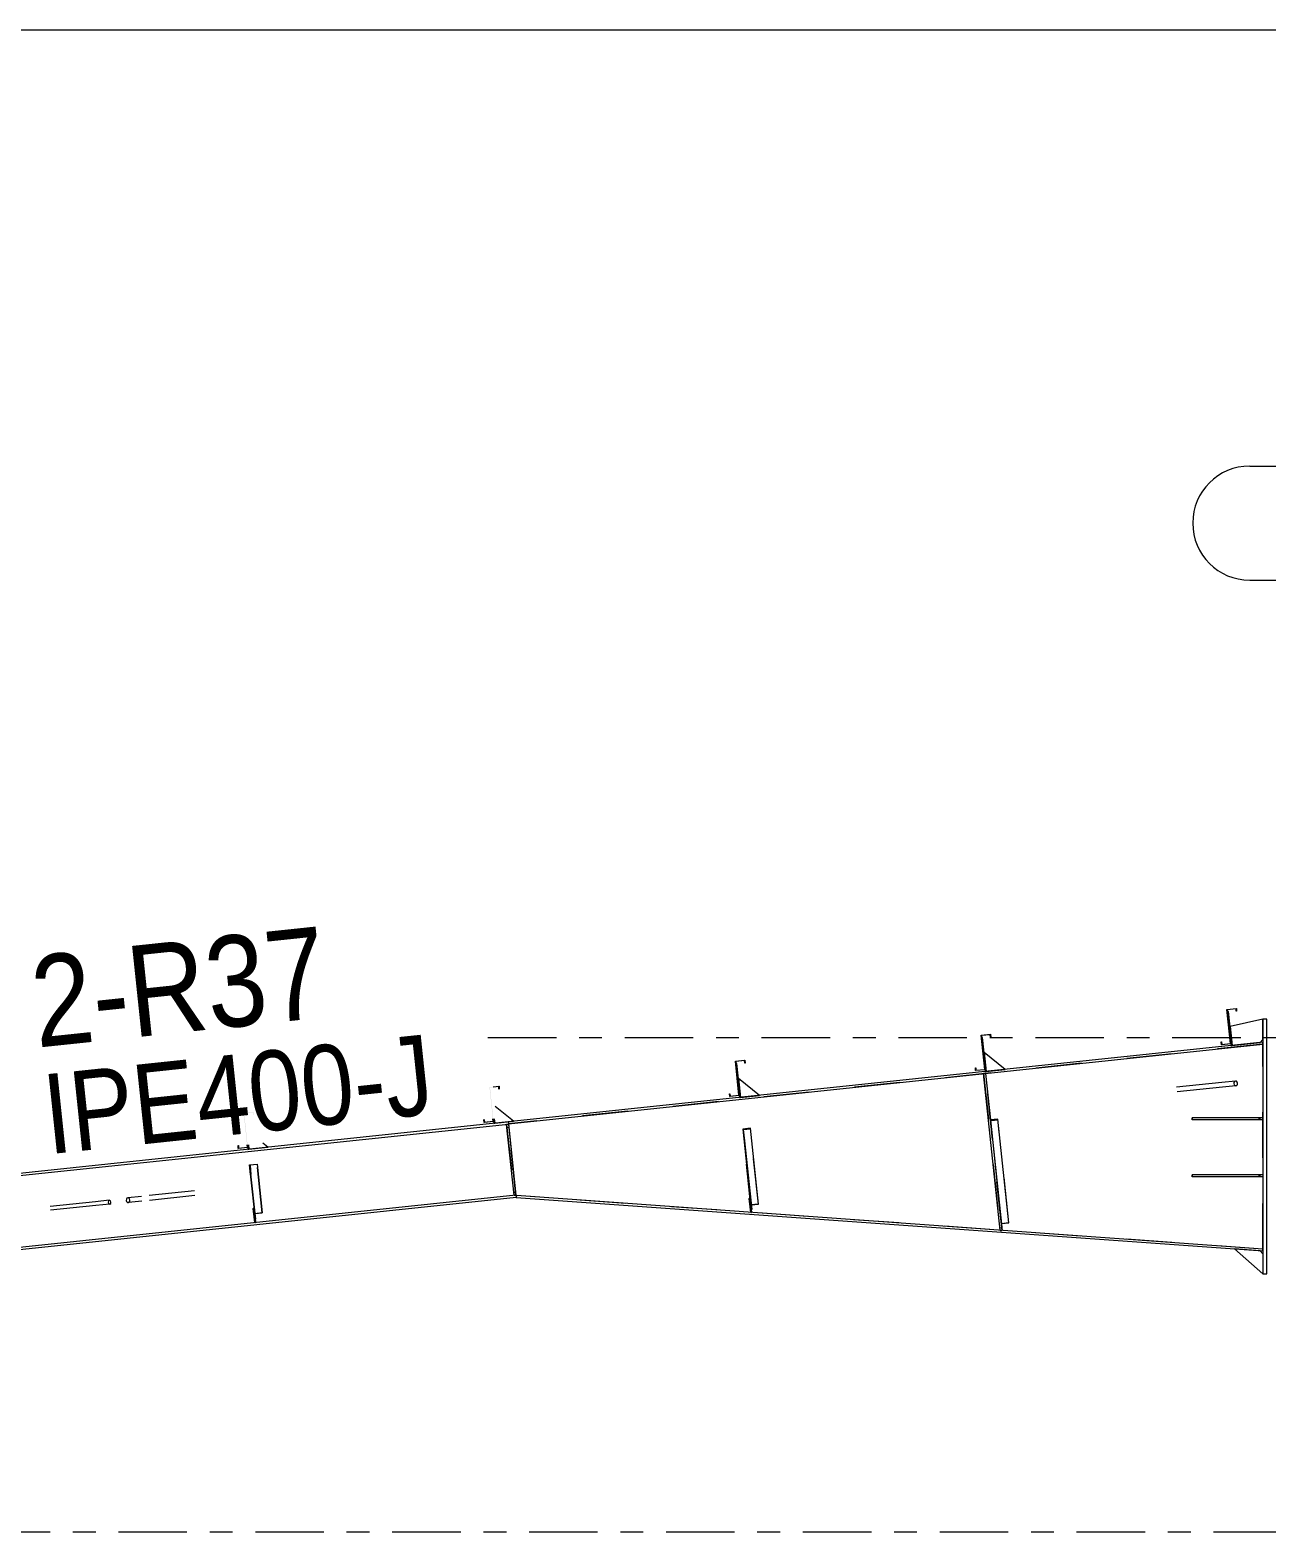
# Model space of a CAD drawing. Header units: millimetres. Extents: x -94 to 729, y -75 to 499.
# Drawn here: x 121.6 to 175.8, y 433.5 to 499.3 of the extents above; entities that cross this region are included whole.
import ezdxf

# ---------------------------------------------------------------- set-up
doc = ezdxf.new("R2010")
doc.units = ezdxf.units.MM
for name, pattern in [('XKITLINE00', [0]), ('XKITLINE02', [4, 2, -2]), ('XKITLINE03', [6, 3, -1, 1, -1])]:
    doc.linetypes.add(name, pattern=pattern)
for name, color, linetype, lineweight in [('DrawingSheet', 5, 'Continuous', 0), ('Part', 2, 'Continuous', 0), ('PartMark', 7, 'Continuous', 0), ('S-grid', 1, 'Continuous', 0)]:
    doc.layers.add(name, color=color, linetype=linetype, lineweight=lineweight)
doc.styles.add('ARIAL', font='ARIAL.TTF')

# ---------------------------------------------------------------- blocks, each defined once
blk = doc.blocks.new('*A433')
at = {"layer": 'Part'}
blk.add_hatch(color=3, dxfattribs=at).paths.add_polyline_path([(163.721, 451.529), (164.053, 451.564), (164.056, 451.532), (163.741, 451.498), (163.806, 450.886), (163.789, 450.884)], flags=17)
blk = doc.blocks.new('*A434')
at = {"layer": 'Part'}
blk.add_hatch(color=3, dxfattribs=at).paths.add_polyline_path([(152.87, 451.125), (153.202, 451.16), (153.205, 451.134), (152.89, 451.101), (152.942, 450.606), (152.925, 450.604)], flags=17)
blk = doc.blocks.new('*A442')
at = {"layer": 'Part'}
blk.add_hatch(color=3, dxfattribs=at).paths.add_polyline_path([(130.994, 451.828), (131.409, 451.872), (131.422, 451.747), (131.407, 451.746), (131.395, 451.855), (131.011, 451.815), (131.168, 450.321), (130.754, 450.278), (130.741, 450.402), (130.756, 450.403), (130.767, 450.294), (131.152, 450.335)], flags=17)
blk = doc.blocks.new('*A443')
at = {"layer": 'Part'}
blk.add_hatch(color=3, dxfattribs=at).paths.add_polyline_path([(130.994, 451.828), (131.409, 451.872), (131.422, 451.747), (131.407, 451.746), (131.395, 451.855), (131.011, 451.815), (131.168, 450.321), (130.754, 450.278), (130.741, 450.402), (130.756, 450.403), (130.767, 450.294), (131.152, 450.335)], flags=17)
blk = doc.blocks.new('*A444')
at = {"layer": 'Part'}
blk.add_hatch(color=3, dxfattribs=at).paths.add_polyline_path([(141.768, 452.964), (142.182, 453.008), (142.195, 452.884), (142.181, 452.882), (142.169, 452.992), (141.784, 452.951), (141.942, 451.458), (141.528, 451.414), (141.514, 451.538), (141.529, 451.54), (141.541, 451.43), (141.925, 451.471)], flags=17)
blk = doc.blocks.new('*A445')
at = {"layer": 'Part'}
blk.add_hatch(color=3, dxfattribs=at).paths.add_polyline_path([(141.768, 452.964), (142.182, 453.008), (142.195, 452.884), (142.181, 452.882), (142.169, 452.992), (141.784, 452.951), (141.942, 451.458), (141.528, 451.414), (141.514, 451.538), (141.529, 451.54), (141.541, 451.43), (141.925, 451.471)], flags=17)
blk = doc.blocks.new('*A446')
at = {"layer": 'Part'}
blk.add_hatch(color=3, dxfattribs=at).paths.add_polyline_path([(152.542, 454.101), (152.956, 454.144), (152.969, 454.02), (152.954, 454.019), (152.943, 454.128), (152.558, 454.087), (152.716, 452.594), (152.301, 452.55), (152.288, 452.675), (152.303, 452.676), (152.315, 452.567), (152.699, 452.607)], flags=17)
blk = doc.blocks.new('*A447')
at = {"layer": 'Part'}
blk.add_hatch(color=3, dxfattribs=at).paths.add_polyline_path([(152.542, 454.101), (152.956, 454.144), (152.969, 454.02), (152.954, 454.019), (152.943, 454.128), (152.558, 454.087), (152.716, 452.594), (152.301, 452.55), (152.288, 452.675), (152.303, 452.676), (152.315, 452.567), (152.699, 452.607)], flags=17)
blk = doc.blocks.new('*A448')
at = {"layer": 'Part'}
blk.add_hatch(color=3, dxfattribs=at).paths.add_polyline_path([(163.315, 455.237), (163.729, 455.281), (163.743, 455.157), (163.728, 455.155), (163.716, 455.264), (163.332, 455.224), (163.489, 453.73), (163.075, 453.687), (163.062, 453.811), (163.077, 453.813), (163.088, 453.703), (163.473, 453.744)], flags=17)
blk = doc.blocks.new('*A449')
at = {"layer": 'Part'}
blk.add_hatch(color=3, dxfattribs=at).paths.add_polyline_path([(163.315, 455.237), (163.729, 455.281), (163.743, 455.157), (163.728, 455.155), (163.716, 455.264), (163.332, 455.224), (163.489, 453.73), (163.075, 453.687), (163.062, 453.811), (163.077, 453.813), (163.088, 453.703), (163.473, 453.744)], flags=17)
blk = doc.blocks.new('*A451')
at = {"layer": 'Part'}
blk.add_hatch(color=3, dxfattribs=at).paths.add_polyline_path([(131.249, 449.559), (131.58, 449.594), (131.582, 449.573), (131.268, 449.54), (131.31, 449.141), (131.293, 449.139)], flags=17)
blk = doc.blocks.new('*A465')
at = {"layer": 'Part'}
blk.add_hatch(color=3, dxfattribs=at).paths.add_polyline_path([(174.089, 456.373), (174.503, 456.417), (174.516, 456.293), (174.501, 456.291), (174.49, 456.401), (174.105, 456.36), (174.263, 454.867), (173.848, 454.823), (173.835, 454.947), (173.85, 454.949), (173.862, 454.84), (174.246, 454.88)], flags=17)
blk = doc.blocks.new('*A466')
at = {"layer": 'Part'}
blk.add_hatch(color=3, dxfattribs=at).paths.add_polyline_path([(174.089, 456.373), (174.503, 456.417), (174.516, 456.293), (174.501, 456.291), (174.49, 456.401), (174.105, 456.36), (174.263, 454.867), (173.848, 454.823), (173.835, 454.947), (173.85, 454.949), (173.862, 454.84), (174.246, 454.88)], flags=17)
blk = doc.blocks.new('*A546')
at = {"layer": 'DrawingSheet', "color": 5, "linetype": 'XKITLINE00', "lineweight": 0}
blk.add_line((728.766, 499.3), (-91.234, 499.3), dxfattribs=at)
blk = doc.blocks.new('*A1758')
at = {"layer": 'S-grid', "color": 1, "linetype": 'XKITLINE03', "lineweight": 0}
blk.add_line((141.695, 455.134), (213.478, 455.134), dxfattribs=at)
blk = doc.blocks.new('*A1759')
at = {"layer": 'S-grid', "color": 1, "linetype": 'XKITLINE03', "lineweight": 0}
blk.add_line((-54.497, 433.467), (464.656, 433.467), dxfattribs=at)
blk = doc.blocks.new('*A1810')
at = {"layer": 'Part', "color": 2, "linetype": 'XKITLINE00', "lineweight": 0}
for p, q in [((142.587, 451.442), (69.953, 443.781)), ((142.598, 451.334), (69.965, 443.673)), ((142.596, 451.359), (142.598, 451.334)), ((142.925, 448.235), (77.979, 441.384)), ((142.937, 448.127), (77.99, 441.277)), ((142.925, 448.235), (142.937, 448.127)), ((77.648, 441.349), (70.292, 440.574)), ((77.659, 441.242), (70.303, 440.466))]:
    blk.add_line(p, q, dxfattribs=at)
at = {"layer": 'Part', "color": 7, "linetype": 'XKITLINE02', "lineweight": 0}
for p, q in [((142.587, 451.442), (142.596, 451.359)), ((142.598, 451.334), (142.925, 448.235)), ((69.953, 443.781), (70.303, 440.466)), ((77.979, 441.384), (77.648, 441.349)), ((77.99, 441.277), (77.659, 441.242))]:
    blk.add_line(p, q, dxfattribs=at)
blk = doc.blocks.new('*A1991')
at = {"layer": 'Part', "color": 2, "linetype": 'XKITLINE00', "lineweight": 0}
for p, q in [((142.943, 448.21), (142.937, 448.127)), ((142.937, 448.127), (175.664, 445.784)), ((175.67, 445.867), (142.943, 448.21)), ((175.664, 445.784), (175.67, 445.867))]:
    blk.add_line(p, q, dxfattribs=at)
blk = doc.blocks.new('*A1992')
at = {"layer": 'Part', "color": 2, "linetype": 'XKITLINE00', "lineweight": 0}
for p, q in [((175.661, 454.93), (142.587, 451.442)), ((175.67, 454.848), (175.661, 454.93)), ((142.596, 451.359), (175.67, 454.848)), ((142.587, 451.442), (142.596, 451.359))]:
    blk.add_line(p, q, dxfattribs=at)
blk = doc.blocks.new('*A1993')
at = {"layer": 'Part', "color": 7, "linetype": 'XKITLINE02', "lineweight": 0}
for p, q in [((175.67, 454.848), (142.596, 451.359)), ((175.67, 445.867), (175.67, 454.848)), ((142.596, 451.359), (142.928, 448.211)), ((175.67, 445.867), (142.943, 448.21))]:
    blk.add_line(p, q, dxfattribs=at)
at = {"layer": 'Part', "color": 2, "linetype": 'XKITLINE00', "lineweight": 0}
blk.add_line((142.943, 448.21), (142.928, 448.211), dxfattribs=at)
blk = doc.blocks.new('*A1994')
at = {"layer": 'Part', "color": 7, "linetype": 'XKITLINE02', "lineweight": 0}
for p, q in [((131.501, 447.171), (131.249, 449.559)), ((131.517, 447.173), (131.268, 449.54)), ((131.806, 447.455), (131.58, 449.594)), ((131.473, 447.433), (131.805, 447.468)), ((131.491, 447.421), (131.806, 447.455)), ((131.501, 447.171), (131.517, 447.173))]:
    blk.add_line(p, q, dxfattribs=at)
blk = doc.blocks.new('*A1995')
at = {"layer": 'Part', "color": 7, "linetype": 'XKITLINE02', "lineweight": 0}
for p, q in [((131.45, 447.653), (131.408, 447.648)), ((131.408, 447.648), (131.474, 447.027)), ((131.515, 447.031), (131.45, 447.653)), ((131.461, 447.151), (131.502, 447.156)), ((131.474, 447.027), (131.515, 447.031))]:
    blk.add_line(p, q, dxfattribs=at)
blk = doc.blocks.new('*A1996')
at = {"layer": 'Part', "color": 7, "linetype": 'XKITLINE02', "lineweight": 0}
for p, q in [((131.156, 450.437), (131.168, 450.321)), ((131.177, 450.238), (131.219, 450.243))]:
    blk.add_line(p, q, dxfattribs=at)
at = {"layer": 'Part', "color": 2, "linetype": 'XKITLINE00', "lineweight": 0}
for p, q in [((131.168, 450.321), (131.177, 450.238)), ((131.219, 450.243), (131.198, 450.442))]:
    blk.add_line(p, q, dxfattribs=at)
blk = doc.blocks.new('*A1997')
at = {"layer": 'Part', "color": 2, "linetype": 'XKITLINE00', "lineweight": 0}
for p, q in [((131.408, 447.648), (131.45, 447.653)), ((131.474, 447.027), (131.408, 447.648)), ((131.477, 447.393), (131.515, 447.031))]:
    blk.add_line(p, q, dxfattribs=at)
at = {"layer": 'Part', "color": 7, "linetype": 'XKITLINE02', "lineweight": 0}
for p, q in [((131.45, 447.653), (131.477, 447.393)), ((131.461, 447.151), (131.502, 447.156)), ((131.515, 447.031), (131.474, 447.027))]:
    blk.add_line(p, q, dxfattribs=at)
blk = doc.blocks.new('*A1998')
at = {"layer": 'Part', "color": 7, "linetype": 'XKITLINE02', "lineweight": 0}
for p, q in [((131.198, 450.442), (131.219, 450.243)), ((131.219, 450.243), (132.047, 450.33))]:
    blk.add_line(p, q, dxfattribs=at)
at = {"layer": 'Part', "color": 2, "linetype": 'XKITLINE00', "lineweight": 0}
blk.add_line((132.047, 450.33), (131.827, 450.508), dxfattribs=at)
blk = doc.blocks.new('*A2001')
at = {"layer": 'Part', "color": 7, "linetype": 'XKITLINE02', "lineweight": 0}
for p, q in [((141.93, 451.574), (141.942, 451.458)), ((141.951, 451.375), (141.992, 451.379))]:
    blk.add_line(p, q, dxfattribs=at)
at = {"layer": 'Part', "color": 2, "linetype": 'XKITLINE00', "lineweight": 0}
for p, q in [((141.942, 451.458), (141.951, 451.375)), ((141.992, 451.379), (141.971, 451.578))]:
    blk.add_line(p, q, dxfattribs=at)
blk = doc.blocks.new('*A2002')
at = {"layer": 'Part', "color": 2, "linetype": 'XKITLINE00', "lineweight": 0}
blk.add_line((142.821, 451.467), (142.013, 452.121), dxfattribs=at)
at = {"layer": 'Part', "color": 7, "linetype": 'XKITLINE02', "lineweight": 0}
for p, q in [((141.971, 451.578), (141.992, 451.379)), ((141.992, 451.379), (142.821, 451.467))]:
    blk.add_line(p, q, dxfattribs=at)
blk = doc.blocks.new('*A2003')
at = {"layer": 'Part', "color": 7, "linetype": 'XKITLINE02', "lineweight": 0}
for p, q in [((142.598, 451.334), (142.515, 451.325)), ((142.515, 451.325), (142.842, 448.226)), ((142.529, 451.201), (142.611, 451.21)), ((142.925, 448.235), (142.598, 451.334)), ((142.829, 448.35), (142.912, 448.359)), ((142.842, 448.226), (142.925, 448.235))]:
    blk.add_line(p, q, dxfattribs=at)
blk = doc.blocks.new('*A2004')
at = {"layer": 'Part', "color": 7, "linetype": 'XKITLINE02', "lineweight": 0}
for p, q in [((142.598, 451.334), (142.515, 451.325)), ((142.529, 451.201), (142.611, 451.21)), ((142.912, 448.359), (142.829, 448.35)), ((142.925, 448.235), (142.842, 448.226))]:
    blk.add_line(p, q, dxfattribs=at)
at = {"layer": 'Part', "color": 2, "linetype": 'XKITLINE00', "lineweight": 0}
for p, q in [((142.842, 448.226), (142.515, 451.325)), ((142.598, 451.334), (142.925, 448.235))]:
    blk.add_line(p, q, dxfattribs=at)
blk = doc.blocks.new('*A2005')
at = {"layer": 'Part', "color": 2, "linetype": 'XKITLINE00', "lineweight": 0}
for p, q in [((164.053, 451.564), (163.721, 451.529)), ((163.721, 451.529), (164.185, 447.135)), ((163.741, 451.498), (164.056, 451.532)), ((164.234, 446.822), (163.741, 451.498)), ((164.532, 447.017), (164.053, 451.564)), ((163.806, 450.886), (163.789, 450.884)), ((164.217, 446.984), (164.532, 447.017)), ((164.218, 446.821), (164.234, 446.822))]:
    blk.add_line(p, q, dxfattribs=at)
at = {"layer": 'Part', "color": 7, "linetype": 'XKITLINE02', "lineweight": 0}
for p, q in [((164.185, 447.135), (164.218, 446.821)), ((164.2, 446.991), (164.531, 447.026))]:
    blk.add_line(p, q, dxfattribs=at)
blk = doc.blocks.new('*A2006')
at = {"layer": 'Part', "color": 7, "linetype": 'XKITLINE02', "lineweight": 0}
for p, q in [((164.218, 446.821), (163.721, 451.529)), ((164.234, 446.822), (163.741, 451.498)), ((164.532, 447.017), (164.053, 451.564)), ((164.2, 446.991), (164.531, 447.026)), ((164.217, 446.984), (164.532, 447.017)), ((164.218, 446.821), (164.234, 446.822))]:
    blk.add_line(p, q, dxfattribs=at)
blk = doc.blocks.new('*A2007')
at = {"layer": 'Part', "color": 2, "linetype": 'XKITLINE00', "lineweight": 0}
for p, q in [((163.382, 455.144), (163.341, 455.139)), ((163.539, 453.652), (163.382, 455.144)), ((163.489, 453.73), (163.498, 453.648))]:
    blk.add_line(p, q, dxfattribs=at)
at = {"layer": 'Part', "color": 7, "linetype": 'XKITLINE02', "lineweight": 0}
for p, q in [((163.341, 455.139), (163.489, 453.73)), ((163.498, 453.648), (163.539, 453.652))]:
    blk.add_line(p, q, dxfattribs=at)
blk = doc.blocks.new('*A2008')
at = {"layer": 'Part', "color": 7, "linetype": 'XKITLINE02', "lineweight": 0}
for p, q in [((163.424, 453.556), (163.507, 453.565)), ((163.721, 451.529), (164.185, 447.135)), ((164.136, 446.801), (164.219, 446.81)), ((164.148, 446.692), (164.149, 446.677)), ((164.232, 446.686), (164.149, 446.677))]:
    blk.add_line(p, q, dxfattribs=at)
at = {"layer": 'Part', "color": 2, "linetype": 'XKITLINE00', "lineweight": 0}
for p, q in [((164.148, 446.692), (163.424, 453.556)), ((163.507, 453.565), (163.721, 451.529)), ((164.185, 447.135), (164.232, 446.686))]:
    blk.add_line(p, q, dxfattribs=at)
blk = doc.blocks.new('*A2009')
at = {"layer": 'Part', "color": 7, "linetype": 'XKITLINE02', "lineweight": 0}
for p, q in [((163.507, 453.565), (163.424, 453.556)), ((163.424, 453.556), (164.149, 446.677)), ((164.232, 446.686), (163.507, 453.565)), ((164.136, 446.801), (164.219, 446.81)), ((164.149, 446.677), (164.232, 446.686))]:
    blk.add_line(p, q, dxfattribs=at)
blk = doc.blocks.new('*A2010')
at = {"layer": 'Part', "color": 2, "linetype": 'XKITLINE00', "lineweight": 0}
blk.add_line((164.368, 453.739), (163.452, 454.481), dxfattribs=at)
at = {"layer": 'Part', "color": 7, "linetype": 'XKITLINE02', "lineweight": 0}
for p, q in [((163.452, 454.481), (163.539, 453.652)), ((163.539, 453.652), (164.368, 453.739))]:
    blk.add_line(p, q, dxfattribs=at)
blk = doc.blocks.new('*A2011')
at = {"layer": 'Part', "color": 2, "linetype": 'XKITLINE00', "lineweight": 0}
for p, q in [((153.202, 451.16), (152.87, 451.125)), ((152.87, 451.125), (153.213, 447.88)), ((152.89, 451.101), (153.205, 451.134)), ((152.89, 451.101), (152.942, 450.606)), ((153.552, 447.839), (153.202, 451.16)), ((152.942, 450.606), (152.925, 450.604)), ((152.942, 450.606), (153.258, 447.606)), ((153.237, 447.806), (153.552, 447.839)), ((153.242, 447.604), (153.258, 447.606))]:
    blk.add_line(p, q, dxfattribs=at)
at = {"layer": 'Part', "color": 7, "linetype": 'XKITLINE02', "lineweight": 0}
for p, q in [((153.213, 447.88), (153.242, 447.604)), ((153.22, 447.815), (153.551, 447.85))]:
    blk.add_line(p, q, dxfattribs=at)
blk = doc.blocks.new('*A2012')
at = {"layer": 'Part', "color": 7, "linetype": 'XKITLINE02', "lineweight": 0}
for p, q in [((153.242, 447.604), (152.87, 451.125)), ((153.258, 447.606), (152.89, 451.101)), ((153.552, 447.839), (153.202, 451.16)), ((153.22, 447.815), (153.551, 447.85)), ((153.237, 447.806), (153.552, 447.839)), ((153.242, 447.604), (153.258, 447.606))]:
    blk.add_line(p, q, dxfattribs=at)
blk = doc.blocks.new('*A2013')
at = {"layer": 'Part', "color": 7, "linetype": 'XKITLINE02', "lineweight": 0}
for p, q in [((153.19, 448.093), (153.149, 448.089)), ((153.149, 448.089), (153.214, 447.467)), ((153.256, 447.472), (153.19, 448.093)), ((153.201, 447.592), (153.243, 447.596)), ((153.214, 447.467), (153.256, 447.472))]:
    blk.add_line(p, q, dxfattribs=at)
blk = doc.blocks.new('*A2014')
at = {"layer": 'Part', "color": 2, "linetype": 'XKITLINE00', "lineweight": 0}
for p, q in [((152.608, 454.007), (152.567, 454.003)), ((152.766, 452.516), (152.608, 454.007)), ((152.716, 452.594), (152.724, 452.511))]:
    blk.add_line(p, q, dxfattribs=at)
at = {"layer": 'Part', "color": 7, "linetype": 'XKITLINE02', "lineweight": 0}
for p, q in [((152.567, 454.003), (152.716, 452.594)), ((152.724, 452.511), (152.766, 452.516))]:
    blk.add_line(p, q, dxfattribs=at)
blk = doc.blocks.new('*A2015')
at = {"layer": 'Part', "color": 2, "linetype": 'XKITLINE00', "lineweight": 0}
for p, q in [((153.149, 448.089), (153.19, 448.093)), ((153.214, 447.475), (153.149, 448.089)), ((153.213, 447.88), (153.256, 447.472))]:
    blk.add_line(p, q, dxfattribs=at)
at = {"layer": 'Part', "color": 7, "linetype": 'XKITLINE02', "lineweight": 0}
for p, q in [((153.19, 448.093), (153.213, 447.88)), ((153.201, 447.592), (153.243, 447.596)), ((153.214, 447.475), (153.214, 447.467)), ((153.256, 447.472), (153.214, 447.467))]:
    blk.add_line(p, q, dxfattribs=at)
blk = doc.blocks.new('*A2016')
at = {"layer": 'Part', "color": 2, "linetype": 'XKITLINE00', "lineweight": 0}
blk.add_line((153.594, 452.603), (152.678, 453.344), dxfattribs=at)
at = {"layer": 'Part', "color": 7, "linetype": 'XKITLINE02', "lineweight": 0}
for p, q in [((152.678, 453.344), (152.766, 452.516)), ((152.766, 452.516), (153.594, 452.603))]:
    blk.add_line(p, q, dxfattribs=at)
blk = doc.blocks.new('*A2023')
at = {"layer": 'Part', "color": 2, "linetype": 'XKITLINE00', "lineweight": 0}
for p, q in [((175.67, 455.951), (175.67, 444.784)), ((175.836, 455.951), (175.67, 455.951)), ((175.836, 444.784), (175.836, 455.951)), ((175.67, 444.784), (175.836, 444.784))]:
    blk.add_line(p, q, dxfattribs=at)
blk = doc.blocks.new('*A2025')
at = {"layer": 'Part', "color": 2, "linetype": 'XKITLINE00', "lineweight": 0}
for p, q in [((174.423, 445.873), (175.67, 444.784)), ((175.545, 445.792), (175.67, 445.658))]:
    blk.add_line(p, q, dxfattribs=at)
at = {"layer": 'Part', "color": 7, "linetype": 'XKITLINE02', "lineweight": 0}
for p, q in [((175.545, 445.792), (174.423, 445.873)), ((175.67, 445.658), (175.67, 444.784))]:
    blk.add_line(p, q, dxfattribs=at)
blk = doc.blocks.new('*A2029')
at = {"layer": 'Part', "color": 2, "linetype": 'XKITLINE00', "lineweight": 0}
for p, q in [((175.67, 449.117), (172.57, 449.117)), ((172.57, 449.117), (172.57, 449.034)), ((175.67, 449.034), (172.57, 449.034)), ((175.503, 449.034), (175.503, 449.117))]:
    blk.add_line(p, q, dxfattribs=at)
at = {"layer": 'Part', "color": 7, "linetype": 'XKITLINE02', "lineweight": 0}
for p, q in [((175.545, 449.034), (175.545, 449.117)), ((175.67, 449.117), (175.67, 449.034))]:
    blk.add_line(p, q, dxfattribs=at)
blk = doc.blocks.new('*A2030')
at = {"layer": 'Part', "color": 2, "linetype": 'XKITLINE00', "lineweight": 0}
for p, q in [((175.67, 451.617), (172.57, 451.617)), ((172.57, 451.617), (172.57, 451.534)), ((175.503, 451.534), (175.503, 451.617)), ((175.67, 451.534), (172.57, 451.534))]:
    blk.add_line(p, q, dxfattribs=at)
at = {"layer": 'Part', "color": 7, "linetype": 'XKITLINE02', "lineweight": 0}
for p, q in [((175.545, 451.534), (175.545, 451.617)), ((175.67, 451.617), (175.67, 451.534))]:
    blk.add_line(p, q, dxfattribs=at)
blk = doc.blocks.new('*A2031')
at = {"layer": 'Part', "color": 7, "linetype": 'XKITLINE02', "lineweight": 0}
for p, q in [((175.67, 449.117), (172.57, 449.117)), ((172.57, 449.034), (172.57, 449.117)), ((175.67, 449.034), (172.57, 449.034)), ((175.503, 449.034), (175.503, 449.117)), ((175.545, 449.034), (175.545, 449.117)), ((175.67, 449.117), (175.67, 449.034))]:
    blk.add_line(p, q, dxfattribs=at)
blk = doc.blocks.new('*A2032')
at = {"layer": 'Part', "color": 7, "linetype": 'XKITLINE02', "lineweight": 0}
for p, q in [((175.67, 451.617), (172.57, 451.617)), ((172.57, 451.534), (172.57, 451.617)), ((175.503, 451.534), (175.503, 451.617)), ((175.545, 451.534), (175.545, 451.617)), ((175.67, 451.617), (175.67, 451.534)), ((175.67, 451.534), (172.57, 451.534))]:
    blk.add_line(p, q, dxfattribs=at)
blk = doc.blocks.new('*A2033')
at = {"layer": 'Part', "color": 2, "linetype": 'XKITLINE00', "lineweight": 0}
for p, q in [((175.67, 455.951), (174.225, 455.617)), ((174.225, 455.617), (174.313, 454.788)), ((175.545, 454.918), (175.67, 455.056))]:
    blk.add_line(p, q, dxfattribs=at)
at = {"layer": 'Part', "color": 7, "linetype": 'XKITLINE02', "lineweight": 0}
for p, q in [((175.67, 455.056), (175.67, 455.951)), ((174.313, 454.788), (175.545, 454.918))]:
    blk.add_line(p, q, dxfattribs=at)
blk = doc.blocks.new('*A2034')
at = {"layer": 'Part', "color": 2, "linetype": 'XKITLINE00', "lineweight": 0}
for p, q in [((174.156, 456.28), (174.114, 456.276)), ((174.313, 454.788), (174.156, 456.28)), ((174.263, 454.867), (174.271, 454.784))]:
    blk.add_line(p, q, dxfattribs=at)
at = {"layer": 'Part', "color": 7, "linetype": 'XKITLINE02', "lineweight": 0}
for p, q in [((174.114, 456.276), (174.263, 454.867)), ((174.271, 454.784), (174.313, 454.788))]:
    blk.add_line(p, q, dxfattribs=at)
blk = doc.blocks.new('*A2055')
at = {"layer": 'Part', "color": 7, "linetype": 'XKITLINE02', "lineweight": 0}
for p, q in [((128.831, 448.42), (126.504, 448.174)), ((128.853, 448.213), (126.526, 447.967))]:
    blk.add_line(p, q, dxfattribs=at)
at = {"layer": 'Part', "color": 2, "linetype": 'XKITLINE00', "lineweight": 0}
for p, q in [((125.848, 448.053), (125.843, 448)), ((125.843, 448), (125.859, 447.949)), ((125.874, 448.094), (125.848, 448.053)), ((125.859, 447.949), (125.893, 447.914)), ((125.913, 448.112), (125.874, 448.094)), ((125.893, 447.914), (125.935, 447.905)), ((126.504, 448.174), (125.913, 448.112)), ((125.955, 448.102), (125.913, 448.112)), ((126.526, 447.967), (125.935, 447.905)), ((125.935, 447.905), (125.974, 447.923)), ((125.989, 448.068), (125.955, 448.102)), ((125.974, 447.923), (126, 447.964)), ((126.005, 448.017), (125.989, 448.068)), ((126, 447.964), (126.005, 448.017))]:
    blk.add_line(p, q, dxfattribs=at)
blk = doc.blocks.new('*A2060')
at = {"layer": 'Part', "color": 2, "linetype": 'XKITLINE00', "lineweight": 0}
for p, q in [((130.741, 450.402), (130.756, 450.403)), ((130.742, 450.394), (130.741, 450.402)), ((130.754, 450.278), (130.742, 450.394)), ((131.168, 450.321), (130.754, 450.278)), ((130.756, 450.403), (130.757, 450.395)), ((130.757, 450.395), (130.767, 450.294)), ((130.767, 450.294), (131.152, 450.335)), ((131.152, 450.335), (131.141, 450.436)), ((131.156, 450.437), (131.168, 450.321))]:
    blk.add_line(p, q, dxfattribs=at)
blk = doc.blocks.new('*A2061')
at = {"layer": 'Part', "color": 2, "linetype": 'XKITLINE00', "lineweight": 0}
for p, q in [((130.741, 450.402), (130.756, 450.403)), ((130.742, 450.394), (130.741, 450.402)), ((130.754, 450.278), (130.742, 450.394)), ((131.168, 450.321), (130.754, 450.278)), ((130.756, 450.403), (130.757, 450.395)), ((130.757, 450.395), (130.767, 450.294)), ((130.767, 450.294), (131.152, 450.335)), ((131.152, 450.335), (131.141, 450.436)), ((131.156, 450.437), (131.168, 450.321))]:
    blk.add_line(p, q, dxfattribs=at)
blk = doc.blocks.new('*A2062')
at = {"layer": 'Part', "color": 2, "linetype": 'XKITLINE00', "lineweight": 0}
for p, q in [((141.922, 452.981), (142.182, 453.008)), ((142.169, 452.992), (141.923, 452.966)), ((142.181, 452.882), (142.169, 452.992)), ((142.182, 453.008), (142.195, 452.884)), ((142.195, 452.884), (142.181, 452.882)), ((141.514, 451.538), (141.529, 451.54)), ((141.515, 451.53), (141.514, 451.538)), ((141.528, 451.414), (141.515, 451.53)), ((141.942, 451.458), (141.528, 451.414)), ((141.529, 451.54), (141.53, 451.532)), ((141.53, 451.532), (141.541, 451.43)), ((141.541, 451.43), (141.925, 451.471)), ((141.925, 451.471), (141.915, 451.572)), ((141.93, 451.574), (141.942, 451.458))]:
    blk.add_line(p, q, dxfattribs=at)
blk = doc.blocks.new('*A2063')
at = {"layer": 'Part', "color": 2, "linetype": 'XKITLINE00', "lineweight": 0}
for p, q in [((141.922, 452.981), (142.182, 453.008)), ((142.169, 452.992), (141.923, 452.966)), ((142.181, 452.882), (142.169, 452.992)), ((142.182, 453.008), (142.195, 452.884)), ((142.195, 452.884), (142.181, 452.882)), ((141.514, 451.538), (141.529, 451.54)), ((141.515, 451.53), (141.514, 451.538)), ((141.528, 451.414), (141.515, 451.53)), ((141.942, 451.458), (141.528, 451.414)), ((141.529, 451.54), (141.53, 451.532)), ((141.53, 451.532), (141.541, 451.43)), ((141.541, 451.43), (141.925, 451.471)), ((141.925, 451.471), (141.915, 451.572)), ((141.93, 451.574), (141.942, 451.458))]:
    blk.add_line(p, q, dxfattribs=at)
blk = doc.blocks.new('*A2064')
at = {"layer": 'Part', "color": 2, "linetype": 'XKITLINE00', "lineweight": 0}
for p, q in [((152.542, 454.101), (152.956, 454.144)), ((152.699, 452.607), (152.542, 454.101)), ((152.943, 454.128), (152.558, 454.087)), ((152.558, 454.087), (152.716, 452.594)), ((152.954, 454.019), (152.943, 454.128)), ((152.969, 454.02), (152.954, 454.019)), ((152.956, 454.144), (152.969, 454.02)), ((152.288, 452.675), (152.303, 452.676)), ((152.301, 452.55), (152.288, 452.675)), ((152.716, 452.594), (152.301, 452.55)), ((152.303, 452.676), (152.315, 452.567)), ((152.315, 452.567), (152.699, 452.607))]:
    blk.add_line(p, q, dxfattribs=at)
blk = doc.blocks.new('*A2065')
at = {"layer": 'Part', "color": 2, "linetype": 'XKITLINE00', "lineweight": 0}
for p, q in [((152.542, 454.101), (152.956, 454.144)), ((152.699, 452.607), (152.542, 454.101)), ((152.943, 454.128), (152.558, 454.087)), ((152.558, 454.087), (152.716, 452.594)), ((152.954, 454.019), (152.943, 454.128)), ((152.969, 454.02), (152.954, 454.019)), ((152.956, 454.144), (152.969, 454.02)), ((152.288, 452.675), (152.303, 452.676)), ((152.301, 452.55), (152.288, 452.675)), ((152.716, 452.594), (152.301, 452.55)), ((152.303, 452.676), (152.315, 452.567)), ((152.315, 452.567), (152.699, 452.607))]:
    blk.add_line(p, q, dxfattribs=at)
blk = doc.blocks.new('*A2066')
at = {"layer": 'Part', "color": 2, "linetype": 'XKITLINE00', "lineweight": 0}
for p, q in [((163.315, 455.237), (163.729, 455.281)), ((163.473, 453.744), (163.315, 455.237)), ((163.716, 455.264), (163.332, 455.224)), ((163.332, 455.224), (163.489, 453.73)), ((163.728, 455.155), (163.716, 455.264)), ((163.743, 455.157), (163.728, 455.155)), ((163.729, 455.281), (163.743, 455.157)), ((163.062, 453.811), (163.077, 453.813)), ((163.075, 453.687), (163.062, 453.811)), ((163.489, 453.73), (163.075, 453.687)), ((163.077, 453.813), (163.088, 453.703)), ((163.088, 453.703), (163.473, 453.744))]:
    blk.add_line(p, q, dxfattribs=at)
blk = doc.blocks.new('*A2067')
at = {"layer": 'Part', "color": 2, "linetype": 'XKITLINE00', "lineweight": 0}
for p, q in [((163.315, 455.237), (163.729, 455.281)), ((163.473, 453.744), (163.315, 455.237)), ((163.716, 455.264), (163.332, 455.224)), ((163.332, 455.224), (163.489, 453.73)), ((163.728, 455.155), (163.716, 455.264)), ((163.743, 455.157), (163.728, 455.155)), ((163.729, 455.281), (163.743, 455.157)), ((163.062, 453.811), (163.077, 453.813)), ((163.075, 453.687), (163.062, 453.811)), ((163.489, 453.73), (163.075, 453.687)), ((163.077, 453.813), (163.088, 453.703)), ((163.088, 453.703), (163.473, 453.744))]:
    blk.add_line(p, q, dxfattribs=at)
blk = doc.blocks.new('*A2074')
at = {"layer": 'Part', "color": 2, "linetype": 'XKITLINE00', "lineweight": 0}
for p, q in [((131.249, 449.559), (131.58, 449.594)), ((131.293, 449.139), (131.249, 449.559)), ((131.582, 449.573), (131.268, 449.54)), ((131.268, 449.54), (131.31, 449.141)), ((131.31, 449.141), (131.293, 449.139)), ((131.293, 449.139), (131.477, 447.393)), ((131.517, 447.173), (131.31, 449.141)), ((131.58, 449.594), (131.806, 447.455)), ((131.491, 447.421), (131.806, 447.455)), ((131.501, 447.171), (131.517, 447.173))]:
    blk.add_line(p, q, dxfattribs=at)
at = {"layer": 'Part', "color": 7, "linetype": 'XKITLINE02', "lineweight": 0}
for p, q in [((131.473, 447.433), (131.805, 447.468)), ((131.477, 447.393), (131.501, 447.171))]:
    blk.add_line(p, q, dxfattribs=at)
blk = doc.blocks.new('*A2075')
at = {"layer": 'Part', "color": 7, "linetype": 'XKITLINE02', "lineweight": 0}
for p, q in [((124.489, 447.941), (122.03, 447.681)), ((124.506, 447.775), (122.047, 447.516))]:
    blk.add_line(p, q, dxfattribs=at)
at = {"layer": 'Part', "color": 2, "linetype": 'XKITLINE00', "lineweight": 0}
for p, q in [((125.1, 448.005), (124.489, 447.941)), ((125.117, 447.84), (124.506, 447.775)), ((125.058, 447.976), (125.045, 447.916)), ((125.045, 447.916), (125.07, 447.859)), ((125.1, 448.005), (125.058, 447.976)), ((125.07, 447.859), (125.117, 447.84)), ((125.147, 447.986), (125.1, 448.005)), ((125.117, 447.84), (125.16, 447.869)), ((125.172, 447.929), (125.147, 447.986)), ((125.16, 447.869), (125.172, 447.929))]:
    blk.add_line(p, q, dxfattribs=at)
blk = doc.blocks.new('*A2088')
at = {"layer": 'S-grid', "color": 1, "linetype": 'XKITLINE00', "lineweight": 0}
for p, q in [((175.092, 480.187), (180.081, 480.187)), ((175.092, 475.187), (180.081, 475.187))]:
    blk.add_line(p, q, dxfattribs=at)
for centre, start, end in [((175.092, 477.687), 90, 270), ((180.081, 477.687), 270, 90)]:
    blk.add_arc(centre, 2.5, start, end, dxfattribs=at)
blk = doc.blocks.new('*A2091')
at = {"layer": 'Part', "color": 7, "linetype": 'XKITLINE02', "lineweight": 0}
for p, q in [((173.872, 453.171), (171.546, 452.925)), ((173.894, 452.963), (171.568, 452.718))]:
    blk.add_line(p, q, dxfattribs=at)
at = {"layer": 'Part', "color": 2, "linetype": 'XKITLINE00', "lineweight": 0}
for p, q in [((174.464, 453.233), (173.872, 453.171)), ((174.486, 453.026), (173.894, 452.963)), ((174.399, 453.174), (174.394, 453.121)), ((174.394, 453.121), (174.41, 453.07)), ((174.425, 453.215), (174.399, 453.174)), ((174.41, 453.07), (174.444, 453.035)), ((174.464, 453.233), (174.425, 453.215)), ((174.444, 453.035), (174.486, 453.026)), ((174.506, 453.223), (174.464, 453.233)), ((174.486, 453.026), (174.525, 453.044)), ((174.54, 453.189), (174.506, 453.223)), ((174.525, 453.044), (174.551, 453.085)), ((174.556, 453.138), (174.54, 453.189)), ((174.551, 453.085), (174.556, 453.138))]:
    blk.add_line(p, q, dxfattribs=at)
blk = doc.blocks.new('*A2102')
at = {"layer": 'Part', "color": 2, "linetype": 'XKITLINE00', "lineweight": 0}
for p, q in [((174.089, 456.373), (174.503, 456.417)), ((174.246, 454.88), (174.089, 456.373)), ((174.49, 456.401), (174.105, 456.36)), ((174.105, 456.36), (174.263, 454.867)), ((174.501, 456.291), (174.49, 456.401)), ((174.516, 456.293), (174.501, 456.291)), ((174.503, 456.417), (174.516, 456.293)), ((173.835, 454.947), (173.85, 454.949)), ((173.848, 454.823), (173.835, 454.947)), ((173.85, 454.949), (173.862, 454.84)), ((174.263, 454.867), (173.848, 454.823)), ((173.862, 454.84), (174.246, 454.88))]:
    blk.add_line(p, q, dxfattribs=at)
blk = doc.blocks.new('*A2103')
at = {"layer": 'Part', "color": 2, "linetype": 'XKITLINE00', "lineweight": 0}
for p, q in [((174.089, 456.373), (174.503, 456.417)), ((174.246, 454.88), (174.089, 456.373)), ((174.49, 456.401), (174.105, 456.36)), ((174.105, 456.36), (174.263, 454.867)), ((174.501, 456.291), (174.49, 456.401)), ((174.516, 456.293), (174.501, 456.291)), ((174.503, 456.417), (174.516, 456.293)), ((173.835, 454.947), (173.85, 454.949)), ((173.848, 454.823), (173.835, 454.947)), ((173.85, 454.949), (173.862, 454.84)), ((174.263, 454.867), (173.848, 454.823)), ((173.862, 454.84), (174.246, 454.88))]:
    blk.add_line(p, q, dxfattribs=at)
blk = doc.blocks.new('*A2391')
at = {"layer": 'PartMark', "color": 3, "style": 'ARIAL', "width": 0.85}
blk.add_text('2-R37', height=4, rotation=6.02179, dxfattribs=at).set_placement((121.931, 454.693))
at = {"layer": 'PartMark', "color": 7, "style": 'ARIAL', "width": 0.85}
blk.add_text('IPE400-J', height=3.5, rotation=6.02179, dxfattribs=at).set_placement((122.424, 450.019))

msp = doc.modelspace()

# ---------------------------------------------------------------- block references
at = {"lineweight": 0}
for name in ['*A546', '*A2088', '*A2391', '*A1758', '*A465', '*A466', '*A2102', '*A2103', '*A2034', '*A2033', '*A2023', '*A1992', '*A448', '*A449', '*A2066', '*A2067', '*A2007', '*A1993', '*A2010', '*A446', '*A447', '*A2064', '*A2065', '*A2014', '*A444', '*A445', '*A2062', '*A2063', '*A2016', '*A2008', '*A2009', '*A2091', '*A442', '*A443', '*A2002', '*A2030', '*A2032', '*A1810', '*A2001', '*A2003', '*A2004', '*A434', '*A2011', '*A2012', '*A433', '*A2005', '*A2006', '*A2060', '*A2061', '*A1996', '*A1998', '*A451', '*A1994', '*A2074', '*A2029', '*A2031', '*A2055', '*A2075', '*A1991', '*A2013', '*A2015', '*A1995', '*A1997', '*A2025', '*A1759']:
    msp.add_blockref(name, (0, 0), dxfattribs=at)

doc.saveas('drawing.dxf')
